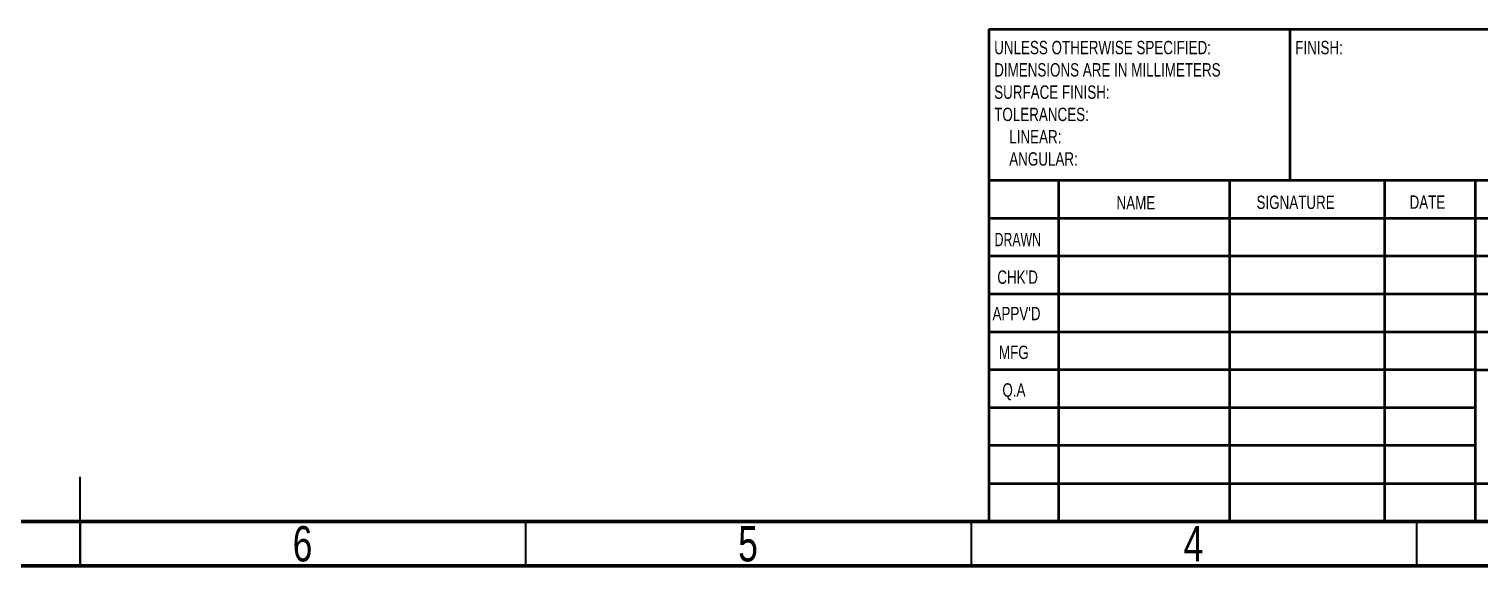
# Model space of a CAD drawing. Header units: millimetres. Extents: x 0.015 to 0.589, y 0.005 to 0.415.
# Drawn here: x 0.2963 to 0.4591, y 0.005 to 0.0653 of the extents above; entities that cross this region are included whole.
import ezdxf

# ---------------------------------------------------------------- set-up
doc = ezdxf.new("R2010")
doc.units = ezdxf.units.MM
doc.styles.add('SLDTEXTSTYLE0', font='TXT', dxfattribs={"width": 0.75})
doc.styles.add('SLDTEXTSTYLE1', font='TXT', dxfattribs={"width": 0.686449})

# ---------------------------------------------------------------- blocks, each defined once
blk = doc.blocks.new('SW_NOTE_0')
at = {"color": 0, "linetype": 'Continuous', "lineweight": 0, "char_height": 0.0015, "attachment_point": 1, "style": 'SLDTEXTSTYLE0'}
for s, insert in [('UNLESS OTHERWISE SPECIFIED:', (0, 0.00193)), ('DIMENSIONS ARE IN MILLIMETERS', (0, -0.00057)), ('SURFACE FINISH:', (0, -0.00307)), ('TOLERANCES:', (0, -0.00557)), ('LINEAR:', (0.00169, -0.00807)), ('ANGULAR:', (0.00169, -0.01057))]:
    blk.add_mtext(s, dxfattribs=dict(at, insert=insert))

msp = doc.modelspace()

# ---------------------------------------------------------------- linework, layer by layer
at = {"color": 7, "linetype": 'Continuous', "lineweight": 50}
for p, q in [((0.404, 0.06525), (0.584, 0.06525)), ((0.404, 0.06525), (0.404, 0.01)), ((0.4378, 0.04825), (0.4378, 0.06525)), ((0.584, 0.04825), (0.404, 0.04825)), ((0.4118, 0.04825), (0.4118, 0.01)), ((0.43099, 0.04825), (0.43099, 0.01)), ((0.4484, 0.04825), (0.4484, 0.01)), ((0.4586, 0.01), (0.4586, 0.04825)), ((0.5028, 0.044), (0.404, 0.044)), ((0.5028, 0.03975), (0.404, 0.03975)), ((0.5028, 0.0355), (0.404, 0.0355)), ((0.5028, 0.03125), (0.404, 0.03125)), ((0.4586, 0.027), (0.404, 0.027)), ((0.4586, 0.027), (0.584, 0.027)), ((0.4586, 0.02275), (0.404, 0.02275)), ((0.4586, 0.0185), (0.404, 0.0185)), ((0.404, 0.01425), (0.584, 0.01425))]:
    msp.add_line(p, q, dxfattribs=at)
at = {"color": 7, "linetype": 'Continuous', "lineweight": 35}
for p, q in [((0.302, 0.005), (0.302, 0.015)), ((0.302, 0.01), (0.302, 0.005)), ((0.352, 0.01), (0.352, 0.005)), ((0.402, 0.01), (0.402, 0.005)), ((0.452, 0.01), (0.452, 0.005))]:
    msp.add_line(p, q, dxfattribs=at)
at = {"color": 7, "linetype": 'Continuous', "lineweight": 70}
for p, q in [((0.584, 0.01), (0.02, 0.01)), ((0.589, 0.005), (0.015, 0.005))]:
    msp.add_line(p, q, dxfattribs=at)

# ---------------------------------------------------------------- block references
at = {"color": 7, "linetype": 'Continuous', "lineweight": 0}
msp.add_blockref('SW_NOTE_0', (0.40459, 0.06199), dxfattribs=at)

# ---------------------------------------------------------------- texts
for s, insert, char_height, attachment_point, style in [('FINISH:', (0.43837, 0.06392), 0.0015, 1, 'SLDTEXTSTYLE0'), ('NAME', (0.41832, 0.0465), 0.0015, 1, 'SLDTEXTSTYLE0'), ('SIGNATURE', (0.43403, 0.04656), 0.0015, 1, 'SLDTEXTSTYLE0'), ('DATE', (0.45121, 0.04658), 0.0015, 1, 'SLDTEXTSTYLE0'), ('DRAWN', (0.40464, 0.04238), 0.0015, 1, 'SLDTEXTSTYLE1'), ("CHK'D", (0.40494, 0.03816), 0.0015, 1, 'SLDTEXTSTYLE0'), ("APPV'D", (0.4044, 0.03407), 0.0015, 1, 'SLDTEXTSTYLE0'), ('MFG', (0.40512, 0.02972), 0.0015, 1, 'SLDTEXTSTYLE0'), ('Q.A', (0.40551, 0.0255), 0.0015, 1, 'SLDTEXTSTYLE0'), ('6', (0.32696, 0.00948), 0.00397, 2, 'SLDTEXTSTYLE0'), ('5', (0.37696, 0.00948), 0.00397, 2, 'SLDTEXTSTYLE0'), ('4', (0.42696, 0.00948), 0.00397, 2, 'SLDTEXTSTYLE0')]:
    msp.add_mtext(s, dxfattribs=dict(at, insert=insert, char_height=char_height, attachment_point=attachment_point, style=style))

doc.saveas('drawing.dxf')
